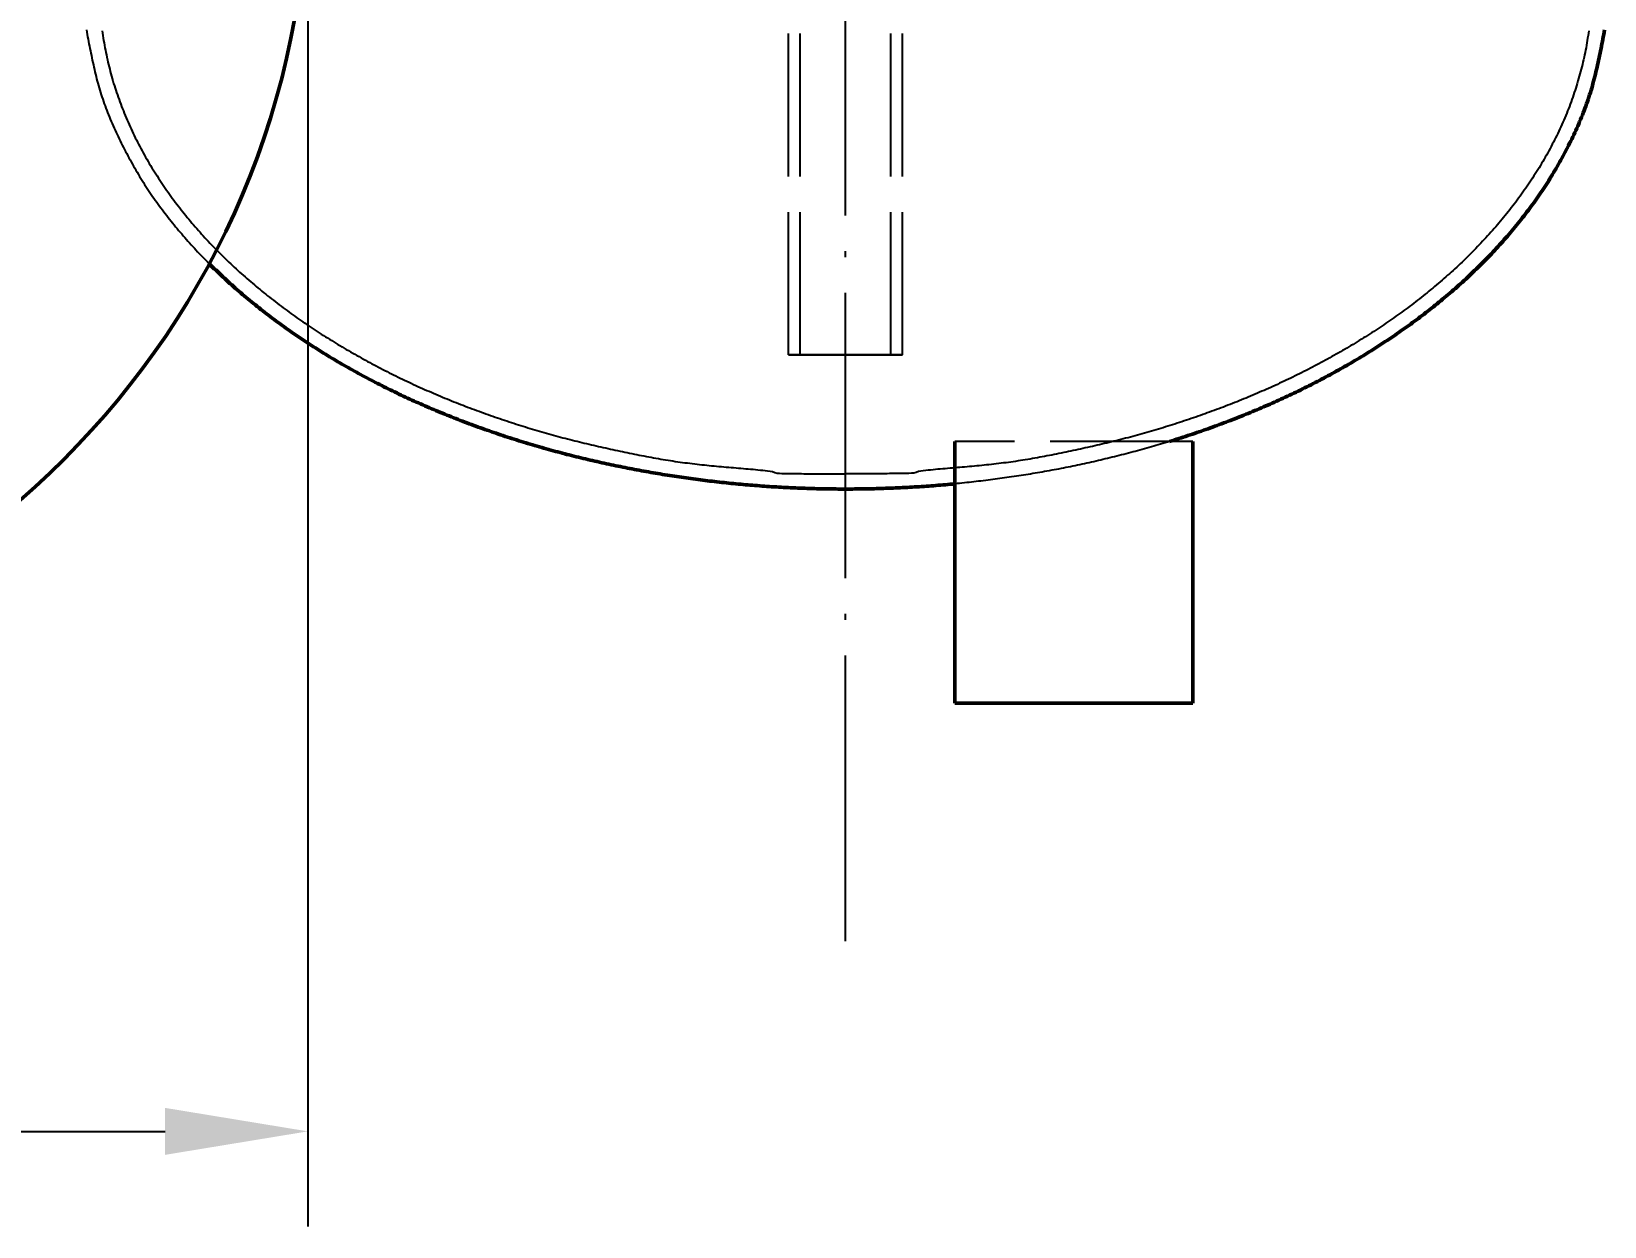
# Model space of a CAD drawing. Header units: millimetres. Extents: x 0 to 594, y 0 to 420.
# Drawn here: x 175.79 to 208.85, y 258 to 283.12 of the extents above; entities that cross this region are included whole.
import ezdxf

# ---------------------------------------------------------------- set-up
doc = ezdxf.new("R2010")
doc.units = ezdxf.units.MM
doc.linetypes.add('ISO02-TRAZOS', pattern=[3.75, 3, -0.75])
doc.linetypes.add('ISO04-TRAZO-PUNTO', pattern=[7.625, 6, -0.75, 0.125, -0.75])
for name, color, linetype, lineweight in [('01-VISIBLE', 7, 'CONTINUOUS', 50), ('02-OCULTA', 4, 'ISO02-TRAZOS', 25), ('03-EJE', 1, 'ISO04-TRAZO-PUNTO', 25), ('04-COTA', 3, 'CONTINUOUS', 25)]:
    doc.layers.add(name, color=color, linetype=linetype, lineweight=lineweight)
doc.styles.add('ISO3098', font='isocpeur.ttf')
doc.dimstyles.new('FLAMA-ISO', dxfattribs={"dimtxt": 3.5, "dimasz": 3, "dimexe": 2, "dimexo": 1, "dimgap": 1, "dimtad": 1, "dimdec": 1, "dimtxsty": 'ISO3098', "dimcen": 2.5, "dimclrd": 3, "dimclre": 3, "dimclrt": 3, "dimazin": 3, "dimtfac": 1, "dimtmove": 0, "dimatfit": 3, "dimlwd": 25, "dimlwe": 25})

msp = doc.modelspace()

# ---------------------------------------------------------------- linework, layer by layer
at = {"layer": '01-VISIBLE'}
for p, q in [((195.2, 269), (195.2, 274.5)), ((200.2, 269), (200.2, 274.5)), ((200.2, 269), (195.2, 269))]:
    msp.add_line(p, q, dxfattribs=at)
for points in [[(208.855, 283.15), (208.847, 283.101), (208.838, 283.051), (208.829, 283.002), (208.82, 282.953), (208.81, 282.904), (208.8, 282.854), (208.791, 282.805), (208.781, 282.756), (208.771, 282.707), (208.76, 282.658), (208.75, 282.609), (208.74, 282.56), (208.73, 282.511), (208.719, 282.462), (208.708, 282.413), (208.697, 282.364), (208.686, 282.315), (208.675, 282.267), (208.663, 282.218), (208.651, 282.169), (208.638, 282.121), (208.625, 282.073), (208.612, 282.024), (208.599, 281.976), (208.585, 281.928), (208.571, 281.88), (208.557, 281.832), (208.542, 281.784), (208.527, 281.736), (208.511, 281.689), (208.495, 281.641), (208.478, 281.594), (208.461, 281.547), (208.443, 281.5), (208.426, 281.453), (208.408, 281.406), (208.389, 281.36), (208.37, 281.313), (208.351, 281.267), (208.332, 281.221), (208.312, 281.175), (208.292, 281.129), (208.271, 281.083), (208.251, 281.038), (208.23, 280.992), (208.209, 280.947), (208.187, 280.902), (208.165, 280.856), (208.143, 280.811), (208.121, 280.767), (208.099, 280.722), (208.076, 280.677), (208.053, 280.633), (208.03, 280.588), (208.006, 280.544), (207.983, 280.5), (207.959, 280.456), (207.935, 280.412), (207.911, 280.368), (207.886, 280.324), (207.861, 280.281), (207.836, 280.237), (207.811, 280.194), (207.785, 280.151), (207.76, 280.108), (207.734, 280.065), (207.707, 280.023), (207.681, 279.98), (207.654, 279.938), (207.627, 279.896), (207.6, 279.854), (207.572, 279.812), (207.544, 279.77), (207.516, 279.729), (207.488, 279.687), (207.46, 279.646), (207.431, 279.605), (207.402, 279.564), (207.373, 279.523), (207.344, 279.483), (207.314, 279.442), (207.284, 279.402), (207.255, 279.362), (207.224, 279.322), (207.194, 279.282), (207.163, 279.242), (207.133, 279.203), (207.102, 279.164), (207.07, 279.124), (207.039, 279.085), (207.007, 279.046), (206.976, 279.008), (206.944, 278.969), (206.911, 278.931), (206.879, 278.892), (206.847, 278.854), (206.814, 278.816), (206.781, 278.779), (206.748, 278.741), (206.715, 278.704), (206.681, 278.666), (206.648, 278.629), (206.614, 278.592), (206.58, 278.555), (206.546, 278.518), (206.512, 278.482), (206.477, 278.446), (206.443, 278.409), (206.408, 278.373), (206.373, 278.337), (206.338, 278.301), (206.303, 278.266), (206.268, 278.23), (206.232, 278.195), (206.196, 278.16), (206.161, 278.125), (206.125, 278.09), (206.088, 278.055), (206.052, 278.021), (206.016, 277.986), (205.979, 277.952), (205.943, 277.918), (205.906, 277.884), (205.869, 277.85), (205.832, 277.817), (205.794, 277.783), (205.757, 277.75), (205.719, 277.717), (205.682, 277.684), (205.644, 277.651), (205.606, 277.618), (205.568, 277.586), (205.529, 277.554), (205.491, 277.522), (205.452, 277.489), (205.414, 277.458), (205.375, 277.426), (205.336, 277.394), (205.297, 277.363), (205.258, 277.332), (205.219, 277.3), (205.179, 277.269), (205.14, 277.239), (205.1, 277.208), (205.061, 277.177), (205.021, 277.147), (204.981, 277.117), (204.941, 277.087), (204.901, 277.057), (204.861, 277.027), (204.82, 276.997), (204.78, 276.968), (204.739, 276.938), (204.699, 276.909), (204.658, 276.88), (204.617, 276.851), (204.576, 276.822), (204.535, 276.793), (204.494, 276.765), (204.453, 276.736), (204.411, 276.708), (204.37, 276.68), (204.328, 276.652), (204.287, 276.624), (204.245, 276.597), (204.203, 276.569), (204.161, 276.542), (204.119, 276.514), (204.077, 276.487), (204.035, 276.46), (203.992, 276.433), (203.95, 276.407), (203.907, 276.38), (203.865, 276.354), (203.822, 276.328), (203.78, 276.301), (203.737, 276.275), (203.694, 276.25), (203.651, 276.224), (203.608, 276.198), (203.565, 276.173), (203.521, 276.148), (203.478, 276.122), (203.435, 276.097), (203.391, 276.072), (203.348, 276.048), (203.304, 276.023), (203.26, 275.999), (203.217, 275.974), (203.173, 275.95), (203.129, 275.926), (203.085, 275.902), (203.041, 275.878), (202.997, 275.855), (202.952, 275.831), (202.908, 275.808), (202.864, 275.784), (202.819, 275.761), (202.775, 275.738), (202.73, 275.715), (202.686, 275.693), (202.641, 275.67), (202.596, 275.648), (202.551, 275.625), (202.506, 275.603), (202.462, 275.581), (202.416, 275.559), (202.371, 275.537), (202.326, 275.515), (202.281, 275.494), (202.236, 275.472), (202.19, 275.451), (202.145, 275.43), (202.1, 275.409), (202.054, 275.388), (202.009, 275.367), (201.963, 275.347), (201.917, 275.326), (201.871, 275.306), (201.826, 275.285), (201.78, 275.265), (201.734, 275.245), (201.688, 275.225), (201.642, 275.206), (201.596, 275.186), (201.55, 275.166), (201.504, 275.147), (201.457, 275.128), (201.411, 275.109), (201.365, 275.09), (201.318, 275.071), (201.272, 275.052), (201.225, 275.033), (201.179, 275.015), (201.132, 274.996), (201.086, 274.978), (201.039, 274.96), (200.992, 274.942), (200.945, 274.924), (200.899, 274.906), (200.852, 274.888), (200.805, 274.871), (200.758, 274.853), (200.711, 274.836), (200.664, 274.819), (200.617, 274.802), (200.57, 274.785), (200.522, 274.768), (200.475, 274.751), (200.428, 274.735), (200.381, 274.718), (200.333, 274.702), (200.286, 274.686), (200.238, 274.67), (200.191, 274.654), (200.144, 274.638), (200.096, 274.622), (200.048, 274.606), (200.001, 274.591), (199.953, 274.575), (199.905, 274.56), (199.858, 274.545), (199.81, 274.53), (199.762, 274.515), (199.714, 274.5)], [(179.526, 278.236), (179.561, 278.201), (179.597, 278.166), (179.633, 278.131), (179.669, 278.096), (179.705, 278.061), (179.741, 278.027), (179.778, 277.992), (179.814, 277.958), (179.851, 277.924), (179.888, 277.89), (179.925, 277.856), (179.962, 277.822), (179.999, 277.789), (180.037, 277.755), (180.074, 277.722), (180.112, 277.689), (180.15, 277.656), (180.188, 277.624), (180.226, 277.591), (180.264, 277.559), (180.302, 277.527), (180.341, 277.494), (180.38, 277.463), (180.418, 277.431), (180.457, 277.399), (180.496, 277.368), (180.535, 277.336), (180.575, 277.305), (180.614, 277.274), (180.653, 277.243), (180.693, 277.213), (180.733, 277.182), (180.773, 277.151), (180.812, 277.121), (180.852, 277.091), (180.893, 277.061), (180.933, 277.031), (180.973, 277.001), (181.014, 276.972), (181.054, 276.942), (181.095, 276.913), (181.136, 276.884), (181.177, 276.855), (181.218, 276.826), (181.259, 276.797), (181.3, 276.769), (181.341, 276.74), (181.382, 276.712), (181.424, 276.684), (181.466, 276.656), (181.507, 276.628), (181.549, 276.6), (181.591, 276.573), (181.633, 276.545), (181.675, 276.518), (181.717, 276.491), (181.759, 276.464), (181.801, 276.437), (181.844, 276.41), (181.886, 276.384), (181.929, 276.357), (181.972, 276.331), (182.014, 276.305), (182.057, 276.279), (182.1, 276.253), (182.143, 276.227), (182.186, 276.202), (182.229, 276.176), (182.273, 276.151), (182.316, 276.126), (182.359, 276.1), (182.403, 276.076), (182.446, 276.051), (182.49, 276.026), (182.534, 276.002), (182.578, 275.977), (182.621, 275.953), (182.665, 275.929), (182.709, 275.905), (182.753, 275.881), (182.798, 275.857), (182.842, 275.834), (182.886, 275.81), (182.931, 275.787), (182.975, 275.764), (183.019, 275.741), (183.064, 275.718), (183.109, 275.695), (183.153, 275.673), (183.198, 275.65), (183.243, 275.628), (183.288, 275.605), (183.333, 275.583), (183.378, 275.561), (183.423, 275.54), (183.468, 275.518), (183.514, 275.496), (183.559, 275.475), (183.604, 275.453), (183.65, 275.432), (183.695, 275.411), (183.741, 275.39), (183.786, 275.369), (183.832, 275.349), (183.878, 275.328), (183.923, 275.308), (183.969, 275.287), (184.015, 275.267), (184.061, 275.247), (184.107, 275.227), (184.153, 275.207), (184.199, 275.188), (184.245, 275.168), (184.291, 275.149), (184.338, 275.13), (184.384, 275.11), (184.43, 275.091), (184.477, 275.072), (184.523, 275.054), (184.57, 275.035), (184.616, 275.016), (184.663, 274.998), (184.71, 274.98), (184.756, 274.961), (184.803, 274.943), (184.85, 274.925), (184.897, 274.908), (184.944, 274.89), (184.991, 274.872), (185.038, 274.855), (185.085, 274.838), (185.132, 274.82), (185.179, 274.803), (185.226, 274.786), (185.273, 274.769), (185.32, 274.753), (185.368, 274.736), (185.415, 274.72), (185.462, 274.703), (185.51, 274.687), (185.557, 274.671), (185.605, 274.655), (185.652, 274.639), (185.7, 274.623), (185.747, 274.607), (185.795, 274.592), (185.843, 274.576), (185.89, 274.561), (185.938, 274.546), (185.986, 274.531), (186.034, 274.516), (186.082, 274.501), (186.13, 274.486), (186.178, 274.472), (186.226, 274.457), (186.274, 274.443), (186.322, 274.429), (186.37, 274.414), (186.418, 274.4), (186.466, 274.386), (186.514, 274.373), (186.562, 274.359), (186.611, 274.345), (186.659, 274.332), (186.707, 274.318), (186.755, 274.305), (186.804, 274.292), (186.852, 274.279), (186.901, 274.266), (186.949, 274.253), (186.998, 274.241), (187.046, 274.228), (187.095, 274.216), (187.143, 274.203), (187.192, 274.191), (187.24, 274.179), (187.289, 274.167), (187.338, 274.155), (187.387, 274.143), (187.435, 274.132), (187.484, 274.12), (187.533, 274.109), (187.582, 274.097), (187.631, 274.086), (187.679, 274.075), (187.728, 274.064), (187.777, 274.053), (187.826, 274.042), (187.875, 274.031), (187.924, 274.021), (187.973, 274.01), (188.022, 274), (188.071, 273.99), (188.12, 273.98), (188.169, 273.97), (188.219, 273.96), (188.268, 273.95), (188.317, 273.94), (188.366, 273.93), (188.415, 273.921), (188.465, 273.912), (188.514, 273.902), (188.563, 273.893), (188.612, 273.884), (188.662, 273.875), (188.711, 273.866), (188.76, 273.858), (188.81, 273.849), (188.859, 273.84), (188.909, 273.832), (188.958, 273.824), (189.007, 273.816), (189.057, 273.807), (189.106, 273.799), (189.156, 273.792), (189.205, 273.784), (189.255, 273.776), (189.304, 273.769), (189.354, 273.761), (189.404, 273.754), (189.453, 273.747), (189.503, 273.739), (189.552, 273.732), (189.602, 273.725), (189.652, 273.719), (189.701, 273.712), (189.751, 273.705), (189.801, 273.699), (189.85, 273.692), (189.9, 273.686), (189.95, 273.68), (190, 273.674), (190.049, 273.668), (190.099, 273.662), (190.149, 273.656), (190.199, 273.651), (190.249, 273.645), (190.298, 273.64), (190.348, 273.634), (190.398, 273.629), (190.448, 273.624), (190.498, 273.619), (190.548, 273.614), (190.598, 273.609), (190.648, 273.604), (190.697, 273.6), (190.747, 273.595), (190.797, 273.591), (190.847, 273.587), (190.897, 273.582), (190.947, 273.578), (190.997, 273.574), (191.047, 273.571), (191.097, 273.567), (191.147, 273.563), (191.197, 273.56), (191.247, 273.556), (191.297, 273.553), (191.347, 273.549), (191.397, 273.546), (191.447, 273.543), (191.497, 273.54), (191.547, 273.537), (191.597, 273.535), (191.647, 273.532), (191.697, 273.53), (191.747, 273.527), (191.797, 273.525), (191.848, 273.523), (191.898, 273.521), (191.948, 273.519), (191.998, 273.517), (192.048, 273.515), (192.098, 273.513), (192.148, 273.512), (192.198, 273.51), (192.248, 273.509), (192.298, 273.507), (192.348, 273.506), (192.399, 273.505), (192.449, 273.504), (192.499, 273.503), (192.549, 273.502), (192.599, 273.502), (192.649, 273.501), (192.699, 273.501), (192.749, 273.5), (192.799, 273.5), (192.85, 273.5), (192.9, 273.5)], [(195.2, 273.609), (195.15, 273.604), (195.1, 273.6), (195.05, 273.595), (195, 273.591), (194.95, 273.586), (194.9, 273.582), (194.851, 273.578), (194.801, 273.574), (194.751, 273.57), (194.701, 273.567), (194.651, 273.563), (194.601, 273.559), (194.551, 273.556), (194.501, 273.553), (194.451, 273.549), (194.401, 273.546), (194.351, 273.543), (194.301, 273.54), (194.251, 273.537), (194.201, 273.535), (194.151, 273.532), (194.101, 273.53), (194.051, 273.527), (194.001, 273.525), (193.951, 273.523), (193.901, 273.52), (193.851, 273.518), (193.801, 273.517), (193.751, 273.515), (193.701, 273.513), (193.651, 273.511), (193.601, 273.51), (193.551, 273.509), (193.501, 273.507), (193.45, 273.506), (193.4, 273.505), (193.35, 273.504), (193.3, 273.503), (193.25, 273.502), (193.2, 273.502), (193.15, 273.501), (193.1, 273.501), (193.05, 273.5), (193, 273.5), (192.95, 273.5), (192.9, 273.5)]]:
    msp.add_lwpolyline(points, dxfattribs=at)
msp.add_circle((164.1, 286.5), 17.5, dxfattribs=at)
at = {"layer": '02-OCULTA'}
for p, q in [((191.7, 276.32), (191.7, 349.747)), ((191.95, 276.32), (191.95, 349.747)), ((193.85, 276.32), (193.85, 349.747)), ((194.1, 276.32), (194.1, 349.747)), ((200.2, 274.5), (195.2, 274.5)), ((200.2, 274.5), (195.2, 274.5)), ((195.2, 269), (195.2, 274.5)), ((200.2, 269), (200.2, 274.5)), ((200.2, 269), (195.2, 269))]:
    msp.add_line(p, q, dxfattribs=at)
for points in [[(176.944, 283.152), (176.952, 283.102), (176.961, 283.053), (176.97, 283.004), (176.979, 282.955), (176.989, 282.906), (176.999, 282.856), (177.008, 282.807), (177.018, 282.758), (177.028, 282.709), (177.039, 282.66), (177.049, 282.611), (177.059, 282.562), (177.069, 282.513), (177.08, 282.465), (177.091, 282.416), (177.102, 282.367), (177.113, 282.318), (177.124, 282.269), (177.136, 282.221), (177.148, 282.172), (177.16, 282.124), (177.173, 282.075), (177.186, 282.027), (177.2, 281.979), (177.213, 281.931), (177.227, 281.883), (177.242, 281.835), (177.256, 281.787), (177.272, 281.739), (177.288, 281.692), (177.304, 281.645), (177.32, 281.597), (177.337, 281.55), (177.355, 281.503), (177.372, 281.457), (177.39, 281.41), (177.409, 281.364), (177.428, 281.317), (177.447, 281.271), (177.466, 281.225), (177.486, 281.179), (177.506, 281.133), (177.526, 281.087), (177.547, 281.042), (177.568, 280.996), (177.589, 280.951), (177.61, 280.906), (177.632, 280.861), (177.654, 280.816), (177.676, 280.771), (177.699, 280.726), (177.721, 280.681), (177.744, 280.637), (177.767, 280.593), (177.791, 280.548), (177.814, 280.504), (177.838, 280.46), (177.862, 280.416), (177.886, 280.373), (177.911, 280.329), (177.936, 280.286), (177.96, 280.242), (177.986, 280.199), (178.011, 280.156), (178.037, 280.113), (178.063, 280.07), (178.089, 280.028), (178.115, 279.985), (178.142, 279.943), (178.169, 279.901), (178.196, 279.859), (178.224, 279.817), (178.252, 279.775), (178.279, 279.734), (178.308, 279.692), (178.336, 279.651), (178.365, 279.61), (178.393, 279.569), (178.423, 279.529), (178.452, 279.488), (178.481, 279.448), (178.511, 279.407), (178.541, 279.367), (178.571, 279.327), (178.601, 279.287), (178.632, 279.248), (178.663, 279.208), (178.694, 279.169), (178.725, 279.13), (178.756, 279.091), (178.787, 279.052), (178.819, 279.013), (178.851, 278.975), (178.883, 278.936), (178.915, 278.898), (178.948, 278.86), (178.981, 278.822), (179.013, 278.784), (179.046, 278.747), (179.079, 278.709), (179.113, 278.672), (179.146, 278.635), (179.18, 278.598), (179.214, 278.561), (179.248, 278.524), (179.282, 278.488), (179.316, 278.451), (179.351, 278.415), (179.386, 278.379), (179.42, 278.343), (179.455, 278.307), (179.49, 278.272), (179.526, 278.236)], [(177.277, 283.129), (177.284, 283.078), (177.291, 283.028), (177.299, 282.977), (177.307, 282.926), (177.316, 282.875), (177.325, 282.825), (177.334, 282.774), (177.343, 282.724), (177.354, 282.673), (177.364, 282.623), (177.375, 282.573), (177.386, 282.523), (177.397, 282.473), (177.409, 282.423), (177.422, 282.373), (177.434, 282.323), (177.447, 282.273), (177.46, 282.224), (177.474, 282.174), (177.488, 282.125), (177.503, 282.076), (177.517, 282.026), (177.533, 281.977), (177.548, 281.928), (177.564, 281.879), (177.58, 281.831), (177.597, 281.782), (177.613, 281.734), (177.631, 281.685), (177.648, 281.637), (177.666, 281.589), (177.684, 281.541), (177.703, 281.493), (177.722, 281.445), (177.741, 281.397), (177.76, 281.35), (177.78, 281.302), (177.8, 281.255), (177.821, 281.208), (177.842, 281.161), (177.863, 281.114), (177.884, 281.068), (177.906, 281.021), (177.928, 280.975), (177.95, 280.928), (177.973, 280.882), (177.996, 280.836), (178.019, 280.791), (178.043, 280.745), (178.067, 280.699), (178.091, 280.654), (178.115, 280.609), (178.14, 280.564), (178.165, 280.519), (178.19, 280.474), (178.216, 280.43), (178.241, 280.385), (178.267, 280.341), (178.294, 280.297), (178.32, 280.253), (178.347, 280.209), (178.374, 280.166), (178.402, 280.122), (178.43, 280.079), (178.457, 280.036), (178.486, 279.993), (178.514, 279.95), (178.543, 279.907), (178.572, 279.865), (178.601, 279.823), (178.63, 279.78), (178.66, 279.739), (178.69, 279.697), (178.72, 279.655), (178.75, 279.614), (178.781, 279.572), (178.811, 279.531), (178.842, 279.49), (178.874, 279.45), (178.905, 279.409), (178.937, 279.368), (178.969, 279.328), (179.001, 279.288), (179.033, 279.248), (179.065, 279.208), (179.098, 279.169), (179.131, 279.129), (179.164, 279.09), (179.198, 279.051), (179.231, 279.012), (179.265, 278.973), (179.299, 278.935), (179.333, 278.896), (179.367, 278.858), (179.402, 278.82), (179.436, 278.782), (179.471, 278.744), (179.506, 278.707), (179.541, 278.669), (179.577, 278.632), (179.612, 278.595), (179.648, 278.558), (179.684, 278.521), (179.72, 278.485), (179.756, 278.449), (179.793, 278.412), (179.83, 278.376), (179.866, 278.34), (179.903, 278.305), (179.94, 278.269), (179.978, 278.234), (180.015, 278.199), (180.053, 278.164), (180.09, 278.129), (180.128, 278.094), (180.166, 278.06), (180.204, 278.025), (180.243, 277.991), (180.281, 277.957), (180.32, 277.923), (180.359, 277.889), (180.398, 277.856), (180.437, 277.823), (180.476, 277.789), (180.515, 277.756), (180.555, 277.723), (180.594, 277.691), (180.634, 277.658), (180.674, 277.626), (180.714, 277.594), (180.754, 277.562), (180.794, 277.53), (180.835, 277.498), (180.875, 277.466), (180.916, 277.435), (180.957, 277.404), (180.998, 277.373), (181.039, 277.342), (181.08, 277.311), (181.121, 277.28), (181.162, 277.25), (181.204, 277.22), (181.245, 277.19), (181.287, 277.16), (181.329, 277.13), (181.371, 277.1), (181.413, 277.071), (181.455, 277.041), (181.497, 277.012), (181.54, 276.983), (181.582, 276.954), (181.625, 276.925), (181.667, 276.897), (181.71, 276.868), (181.753, 276.84), (181.796, 276.812), (181.839, 276.784), (181.882, 276.756), (181.926, 276.729), (181.969, 276.701), (182.013, 276.674), (182.056, 276.647), (182.1, 276.62), (182.144, 276.593), (182.188, 276.566), (182.231, 276.539), (182.275, 276.513), (182.32, 276.487), (182.364, 276.461), (182.408, 276.435), (182.453, 276.409), (182.497, 276.383), (182.542, 276.357), (182.586, 276.332), (182.631, 276.307), (182.676, 276.282), (182.721, 276.257), (182.766, 276.232), (182.811, 276.207), (182.856, 276.183), (182.901, 276.158), (182.946, 276.134), (182.992, 276.11), (183.037, 276.086), (183.083, 276.062), (183.128, 276.038), (183.174, 276.015), (183.22, 275.992), (183.265, 275.968), (183.311, 275.945), (183.357, 275.922), (183.403, 275.899), (183.449, 275.877), (183.495, 275.854), (183.542, 275.832), (183.588, 275.81), (183.634, 275.787), (183.681, 275.765), (183.727, 275.744), (183.774, 275.722), (183.82, 275.7), (183.867, 275.679), (183.914, 275.658), (183.961, 275.636), (184.008, 275.615), (184.054, 275.594), (184.101, 275.574), (184.149, 275.553), (184.196, 275.533), (184.243, 275.512), (184.29, 275.492), (184.337, 275.472), (184.385, 275.452), (184.432, 275.432), (184.479, 275.412), (184.527, 275.393), (184.574, 275.374), (184.622, 275.354), (184.67, 275.335), (184.717, 275.316), (184.765, 275.297), (184.813, 275.278), (184.861, 275.26), (184.909, 275.241), (184.957, 275.223), (185.005, 275.205), (185.053, 275.187), (185.101, 275.169), (185.149, 275.151), (185.197, 275.133), (185.246, 275.115), (185.294, 275.098), (185.342, 275.08), (185.391, 275.063), (185.439, 275.046), (185.488, 275.029), (185.536, 275.012), (185.585, 274.996), (185.633, 274.979), (185.682, 274.962), (185.731, 274.946), (185.779, 274.93), (185.828, 274.914), (185.877, 274.898), (185.926, 274.882), (185.975, 274.866), (186.024, 274.85), (186.073, 274.835), (186.122, 274.819), (186.171, 274.804), (186.22, 274.789), (186.269, 274.774), (186.318, 274.759), (186.367, 274.745), (186.416, 274.73), (186.466, 274.716), (186.515, 274.701), (186.564, 274.687), (186.614, 274.673), (186.663, 274.659), (186.713, 274.645), (186.762, 274.632), (186.812, 274.618), (186.862, 274.605), (186.911, 274.592), (186.961, 274.579), (187.011, 274.566), (187.06, 274.553), (187.11, 274.54), (187.16, 274.528), (187.21, 274.515), (187.26, 274.503), (187.309, 274.491), (187.359, 274.478), (187.409, 274.466), (187.459, 274.455), (187.509, 274.443), (187.559, 274.431), (187.609, 274.419), (187.659, 274.408), (187.71, 274.397), (187.76, 274.385), (187.81, 274.374), (187.86, 274.363), (187.91, 274.352), (187.96, 274.341), (188.01, 274.33), (188.061, 274.319), (188.111, 274.308), (188.161, 274.298), (188.211, 274.287), (188.262, 274.276), (188.312, 274.266), (188.362, 274.255), (188.412, 274.245), (188.463, 274.235), (188.513, 274.224), (188.564, 274.214), (188.614, 274.204), (188.664, 274.195), (188.715, 274.185), (188.765, 274.175), (188.816, 274.166), (188.866, 274.157), (188.917, 274.148), (188.967, 274.139), (189.018, 274.13), (189.069, 274.121), (189.119, 274.113), (189.17, 274.105), (189.221, 274.097), (189.272, 274.089), (189.322, 274.081), (189.373, 274.074), (189.424, 274.067), (189.475, 274.06), (189.526, 274.053), (189.577, 274.047), (189.628, 274.04), (189.679, 274.034), (189.73, 274.028), (189.781, 274.022), (189.832, 274.017), (189.883, 274.011), (189.934, 274.006), (189.985, 274.001), (190.036, 273.995), (190.087, 273.99), (190.139, 273.985), (190.19, 273.981), (190.241, 273.976), (190.292, 273.971), (190.343, 273.967), (190.394, 273.962), (190.445, 273.957), (190.497, 273.953), (190.548, 273.949), (190.599, 273.944), (190.65, 273.94), (190.701, 273.936), (190.753, 273.931), (190.804, 273.927), (190.855, 273.922), (190.906, 273.918), (190.957, 273.914), (191.008, 273.909), (191.06, 273.904), (191.111, 273.899), (191.162, 273.894), (191.213, 273.889), (191.264, 273.883), (191.315, 273.877), (191.366, 273.869), (191.412, 273.849), (191.462, 273.836), (191.513, 273.832), (191.564, 273.829), (191.616, 273.828), (191.667, 273.827), (191.718, 273.826), (191.77, 273.825), (191.821, 273.824), (191.872, 273.823), (191.924, 273.823), (191.975, 273.823), (192.026, 273.822), (192.078, 273.822), (192.129, 273.822), (192.181, 273.821), (192.232, 273.821), (192.283, 273.821), (192.335, 273.821), (192.386, 273.821), (192.437, 273.82), (192.489, 273.82), (192.54, 273.82), (192.592, 273.82), (192.643, 273.82), (192.694, 273.82), (192.746, 273.82), (192.797, 273.82), (192.848, 273.82), (192.9, 273.82)], [(208.522, 283.129), (208.515, 283.078), (208.508, 283.028), (208.5, 282.977), (208.492, 282.926), (208.484, 282.875), (208.475, 282.825), (208.466, 282.774), (208.456, 282.724), (208.446, 282.673), (208.436, 282.623), (208.425, 282.573), (208.414, 282.523), (208.402, 282.473), (208.39, 282.423), (208.378, 282.373), (208.365, 282.323), (208.352, 282.273), (208.339, 282.224), (208.325, 282.174), (208.311, 282.125), (208.297, 282.076), (208.282, 282.026), (208.267, 281.977), (208.251, 281.928), (208.236, 281.879), (208.219, 281.831), (208.203, 281.782), (208.186, 281.734), (208.169, 281.685), (208.151, 281.637), (208.133, 281.589), (208.115, 281.541), (208.097, 281.493), (208.078, 281.445), (208.059, 281.397), (208.039, 281.35), (208.019, 281.302), (207.999, 281.255), (207.979, 281.208), (207.958, 281.161), (207.937, 281.114), (207.915, 281.068), (207.893, 281.021), (207.871, 280.975), (207.849, 280.928), (207.826, 280.882), (207.803, 280.836), (207.78, 280.791), (207.757, 280.745), (207.733, 280.699), (207.709, 280.654), (207.684, 280.609), (207.66, 280.564), (207.635, 280.519), (207.609, 280.474), (207.584, 280.43), (207.558, 280.385), (207.532, 280.341), (207.506, 280.297), (207.479, 280.253), (207.452, 280.209), (207.425, 280.166), (207.398, 280.122), (207.37, 280.079), (207.342, 280.036), (207.314, 279.993), (207.285, 279.95), (207.257, 279.907), (207.228, 279.865), (207.199, 279.823), (207.169, 279.78), (207.14, 279.739), (207.11, 279.697), (207.08, 279.655), (207.049, 279.614), (207.019, 279.572), (206.988, 279.531), (206.957, 279.49), (206.926, 279.45), (206.894, 279.409), (206.863, 279.368), (206.831, 279.328), (206.799, 279.288), (206.766, 279.248), (206.734, 279.208), (206.701, 279.169), (206.668, 279.129), (206.635, 279.09), (206.602, 279.051), (206.568, 279.012), (206.535, 278.973), (206.501, 278.935), (206.467, 278.896), (206.432, 278.858), (206.398, 278.82), (206.363, 278.782), (206.328, 278.744), (206.293, 278.707), (206.258, 278.669), (206.223, 278.632), (206.187, 278.595), (206.151, 278.558), (206.115, 278.521), (206.079, 278.485), (206.043, 278.449), (206.007, 278.412), (205.97, 278.376), (205.933, 278.34), (205.896, 278.305), (205.859, 278.269), (205.822, 278.234), (205.784, 278.199), (205.747, 278.164), (205.709, 278.129), (205.671, 278.094), (205.633, 278.06), (205.595, 278.025), (205.557, 277.991), (205.518, 277.957), (205.48, 277.923), (205.441, 277.889), (205.402, 277.856), (205.363, 277.823), (205.324, 277.789), (205.284, 277.756), (205.245, 277.723), (205.205, 277.691), (205.165, 277.658), (205.126, 277.626), (205.086, 277.594), (205.045, 277.562), (205.005, 277.53), (204.965, 277.498), (204.924, 277.466), (204.884, 277.435), (204.843, 277.404), (204.802, 277.373), (204.761, 277.342), (204.72, 277.311), (204.679, 277.28), (204.637, 277.25), (204.596, 277.22), (204.554, 277.19), (204.512, 277.16), (204.471, 277.13), (204.429, 277.1), (204.387, 277.071), (204.344, 277.041), (204.302, 277.012), (204.26, 276.983), (204.217, 276.954), (204.175, 276.925), (204.132, 276.897), (204.089, 276.868), (204.046, 276.84), (204.003, 276.812), (203.96, 276.784), (203.917, 276.756), (203.874, 276.729), (203.83, 276.701), (203.787, 276.674), (203.743, 276.647), (203.7, 276.62), (203.656, 276.593), (203.612, 276.566), (203.568, 276.539), (203.524, 276.513), (203.48, 276.487), (203.436, 276.461), (203.391, 276.435), (203.347, 276.409), (203.302, 276.383), (203.258, 276.357), (203.213, 276.332), (203.168, 276.307), (203.124, 276.282), (203.079, 276.257), (203.034, 276.232), (202.989, 276.207), (202.944, 276.183), (202.898, 276.158), (202.853, 276.134), (202.808, 276.11), (202.762, 276.086), (202.717, 276.062), (202.671, 276.038), (202.626, 276.015), (202.58, 275.992), (202.534, 275.968), (202.488, 275.945), (202.442, 275.922), (202.396, 275.899), (202.35, 275.877), (202.304, 275.854), (202.258, 275.832), (202.211, 275.81), (202.165, 275.787), (202.119, 275.765), (202.072, 275.744), (202.026, 275.722), (201.979, 275.7), (201.932, 275.679), (201.886, 275.658), (201.839, 275.636), (201.792, 275.615), (201.745, 275.594), (201.698, 275.574), (201.651, 275.553), (201.604, 275.533), (201.557, 275.512), (201.509, 275.492), (201.462, 275.472), (201.415, 275.452), (201.367, 275.432), (201.32, 275.412), (201.272, 275.393), (201.225, 275.374), (201.177, 275.354), (201.13, 275.335), (201.082, 275.316), (201.034, 275.297), (200.986, 275.278), (200.938, 275.26), (200.891, 275.241), (200.843, 275.223), (200.795, 275.205), (200.747, 275.187), (200.698, 275.169), (200.65, 275.151), (200.602, 275.133), (200.554, 275.115), (200.505, 275.098), (200.457, 275.08), (200.409, 275.063), (200.36, 275.046), (200.312, 275.029), (200.263, 275.012), (200.215, 274.996), (200.166, 274.979), (200.117, 274.962), (200.069, 274.946), (200.02, 274.93), (199.971, 274.914), (199.923, 274.898), (199.874, 274.882), (199.825, 274.866), (199.776, 274.85), (199.727, 274.835), (199.678, 274.819), (199.629, 274.804), (199.58, 274.789), (199.531, 274.774), (199.481, 274.759), (199.432, 274.745), (199.383, 274.73), (199.334, 274.716), (199.284, 274.701), (199.235, 274.687), (199.186, 274.673), (199.136, 274.659), (199.087, 274.645), (199.037, 274.632), (198.987, 274.618), (198.938, 274.605), (198.888, 274.592), (198.839, 274.579), (198.789, 274.566), (198.739, 274.553), (198.689, 274.54), (198.64, 274.528), (198.59, 274.515), (198.54, 274.503), (198.49, 274.491), (198.44, 274.478), (198.39, 274.466), (198.34, 274.455), (198.29, 274.443), (198.24, 274.431), (198.19, 274.419), (198.14, 274.408), (198.09, 274.397), (198.04, 274.385), (197.99, 274.374), (197.94, 274.363), (197.889, 274.352), (197.839, 274.341), (197.789, 274.33), (197.739, 274.319), (197.689, 274.308), (197.638, 274.298), (197.588, 274.287), (197.538, 274.276), (197.488, 274.266), (197.437, 274.255), (197.387, 274.245), (197.337, 274.235), (197.286, 274.224), (197.236, 274.214), (197.186, 274.204), (197.135, 274.195), (197.085, 274.185), (197.034, 274.175), (196.984, 274.166), (196.933, 274.157), (196.883, 274.148), (196.832, 274.139), (196.781, 274.13), (196.731, 274.121), (196.68, 274.113), (196.629, 274.105), (196.579, 274.097), (196.528, 274.089), (196.477, 274.081), (196.426, 274.074), (196.375, 274.067), (196.324, 274.06), (196.274, 274.053), (196.223, 274.047), (196.172, 274.04), (196.121, 274.034), (196.07, 274.028), (196.019, 274.022), (195.967, 274.017), (195.916, 274.011), (195.865, 274.006), (195.814, 274.001), (195.763, 273.995), (195.712, 273.99), (195.661, 273.985), (195.61, 273.981), (195.559, 273.976), (195.507, 273.971), (195.456, 273.967), (195.405, 273.962), (195.354, 273.957), (195.303, 273.953), (195.252, 273.949), (195.2, 273.944), (195.149, 273.94), (195.098, 273.936), (195.047, 273.931), (194.996, 273.927), (194.945, 273.922), (194.893, 273.918), (194.842, 273.914), (194.791, 273.909), (194.74, 273.904), (194.689, 273.899), (194.638, 273.894), (194.587, 273.889), (194.535, 273.883), (194.485, 273.877), (194.434, 273.869), (194.387, 273.849), (194.338, 273.836), (194.286, 273.832), (194.235, 273.829), (194.184, 273.828), (194.132, 273.827), (194.081, 273.826), (194.03, 273.825), (193.978, 273.824), (193.927, 273.823), (193.876, 273.823), (193.824, 273.823), (193.773, 273.822), (193.722, 273.822), (193.67, 273.822), (193.619, 273.821), (193.567, 273.821), (193.516, 273.821), (193.465, 273.821), (193.413, 273.821), (193.362, 273.82), (193.311, 273.82), (193.259, 273.82), (193.208, 273.82), (193.157, 273.82), (193.105, 273.82), (193.054, 273.82), (193.002, 273.82), (192.951, 273.82), (192.9, 273.82)], [(192.9, 276.32), (192.85, 276.32), (192.8, 276.32), (192.75, 276.32), (192.7, 276.32), (192.65, 276.32), (192.6, 276.32), (192.55, 276.32), (192.5, 276.32), (192.45, 276.32), (192.4, 276.32), (192.35, 276.32), (192.3, 276.32), (192.25, 276.32), (192.2, 276.32), (192.15, 276.32), (192.1, 276.32), (192.05, 276.32), (192, 276.32), (191.95, 276.32), (191.9, 276.32), (191.85, 276.32), (191.8, 276.32), (191.75, 276.32), (191.7, 276.32)], [(191.7, 276.32), (191.75, 276.32), (191.8, 276.32), (191.85, 276.32), (191.9, 276.32), (191.95, 276.32), (192, 276.32), (192.05, 276.32), (192.1, 276.32), (192.15, 276.32), (192.2, 276.32), (192.25, 276.32), (192.3, 276.32), (192.35, 276.32), (192.4, 276.32), (192.45, 276.32), (192.5, 276.32), (192.55, 276.32), (192.6, 276.32), (192.65, 276.32), (192.7, 276.32), (192.75, 276.32), (192.8, 276.32), (192.85, 276.32), (192.9, 276.32), (192.95, 276.32), (193, 276.32), (193.05, 276.32), (193.1, 276.32), (193.15, 276.32), (193.2, 276.32), (193.25, 276.32), (193.3, 276.32), (193.35, 276.32), (193.4, 276.32), (193.45, 276.32), (193.5, 276.32), (193.55, 276.32), (193.6, 276.32), (193.65, 276.32), (193.7, 276.32), (193.75, 276.32), (193.8, 276.32), (193.85, 276.32), (193.9, 276.32), (193.95, 276.32), (194, 276.32), (194.05, 276.32), (194.1, 276.32)], [(192.9, 276.32), (192.85, 276.32), (192.8, 276.32), (192.75, 276.32), (192.7, 276.32), (192.65, 276.32), (192.6, 276.32), (192.55, 276.32), (192.5, 276.32), (192.45, 276.32), (192.4, 276.32), (192.35, 276.32), (192.3, 276.32), (192.25, 276.32), (192.2, 276.32), (192.15, 276.32), (192.1, 276.32), (192.05, 276.32), (192, 276.32), (191.95, 276.32)], [(191.95, 276.32), (192, 276.32), (192.05, 276.32), (192.1, 276.32), (192.15, 276.32), (192.2, 276.32), (192.25, 276.32), (192.3, 276.32), (192.35, 276.32), (192.4, 276.32), (192.45, 276.32), (192.5, 276.32), (192.55, 276.32), (192.6, 276.32), (192.65, 276.32), (192.7, 276.32), (192.75, 276.32), (192.8, 276.32), (192.85, 276.32), (192.9, 276.32), (192.95, 276.32), (193, 276.32), (193.05, 276.32), (193.1, 276.32), (193.15, 276.32), (193.2, 276.32), (193.25, 276.32), (193.3, 276.32), (193.35, 276.32), (193.4, 276.32), (193.45, 276.32), (193.5, 276.32), (193.55, 276.32), (193.6, 276.32), (193.65, 276.32), (193.7, 276.32), (193.75, 276.32), (193.8, 276.32), (193.85, 276.32)], [(194.1, 276.32), (194.048, 276.32), (193.995, 276.32), (193.943, 276.32), (193.891, 276.32), (193.839, 276.32), (193.787, 276.32), (193.734, 276.32), (193.682, 276.32), (193.63, 276.32), (193.578, 276.32), (193.526, 276.32), (193.474, 276.32), (193.421, 276.32), (193.369, 276.32), (193.317, 276.32), (193.265, 276.32), (193.213, 276.32), (193.161, 276.32), (193.108, 276.32), (193.056, 276.32), (193.004, 276.32), (192.952, 276.32), (192.9, 276.32)], [(193.85, 276.32), (193.8, 276.32), (193.75, 276.32), (193.7, 276.32), (193.65, 276.32), (193.6, 276.32), (193.55, 276.32), (193.5, 276.32), (193.45, 276.32), (193.4, 276.32), (193.35, 276.32), (193.3, 276.32), (193.25, 276.32), (193.2, 276.32), (193.15, 276.32), (193.1, 276.32), (193.05, 276.32), (193, 276.32), (192.95, 276.32), (192.9, 276.32)], [(199.714, 274.5), (199.666, 274.485), (199.618, 274.471), (199.571, 274.456), (199.523, 274.442), (199.474, 274.428), (199.426, 274.413), (199.378, 274.399), (199.33, 274.385), (199.282, 274.372), (199.234, 274.358), (199.186, 274.344), (199.137, 274.331), (199.089, 274.318), (199.041, 274.304), (198.992, 274.291), (198.944, 274.278), (198.896, 274.265), (198.847, 274.253), (198.799, 274.24), (198.75, 274.227), (198.702, 274.215), (198.653, 274.202), (198.604, 274.19), (198.556, 274.178), (198.507, 274.166), (198.458, 274.154), (198.41, 274.142), (198.361, 274.131), (198.312, 274.119), (198.264, 274.108), (198.215, 274.096), (198.166, 274.085), (198.117, 274.074), (198.068, 274.063), (198.019, 274.052), (197.97, 274.041), (197.921, 274.031), (197.872, 274.02), (197.823, 274.01), (197.774, 273.999), (197.725, 273.989), (197.676, 273.979), (197.627, 273.969), (197.578, 273.959), (197.529, 273.949), (197.48, 273.94), (197.431, 273.93), (197.381, 273.92), (197.332, 273.911), (197.283, 273.902), (197.234, 273.893), (197.184, 273.884), (197.135, 273.875), (197.086, 273.866), (197.036, 273.857), (196.987, 273.849), (196.938, 273.84), (196.888, 273.832), (196.839, 273.823), (196.789, 273.815), (196.74, 273.807), (196.691, 273.799), (196.641, 273.791), (196.592, 273.783), (196.542, 273.776), (196.493, 273.768), (196.443, 273.761), (196.393, 273.753), (196.344, 273.746), (196.294, 273.739), (196.245, 273.732), (196.195, 273.725), (196.145, 273.718), (196.096, 273.712), (196.046, 273.705), (195.996, 273.699), (195.947, 273.692), (195.897, 273.686), (195.847, 273.68), (195.797, 273.674), (195.748, 273.668), (195.698, 273.662), (195.648, 273.656), (195.598, 273.65), (195.549, 273.645), (195.499, 273.639), (195.449, 273.634), (195.399, 273.629), (195.349, 273.624), (195.299, 273.619), (195.25, 273.614), (195.2, 273.609)]]:
    msp.add_lwpolyline(points, dxfattribs=at)
msp.add_circle((164.1, 286.5), 17.5, dxfattribs=at)
msp.add_circle((164.1, 286.5), 17.5, dxfattribs=at)
msp.add_circle((164.1, 286.5), 17.5, dxfattribs=at)
at = {"layer": '03-EJE'}
msp.add_line((192.9, 264), (192.9, 356.367), dxfattribs=at)

# ---------------------------------------------------------------- dimensions: what is measured, and where the dimension line sits
at = {"layer": '04-COTA'}
msp.add_linear_dim(base=(146.6, 260), p1=(146.6, 286.5), p2=(181.6, 286.5), dimstyle='FLAMA-ISO', override={"dimlfac": 10, "dimpost": '%%c<>'}, dxfattribs=at).render()

doc.saveas('drawing.dxf')
